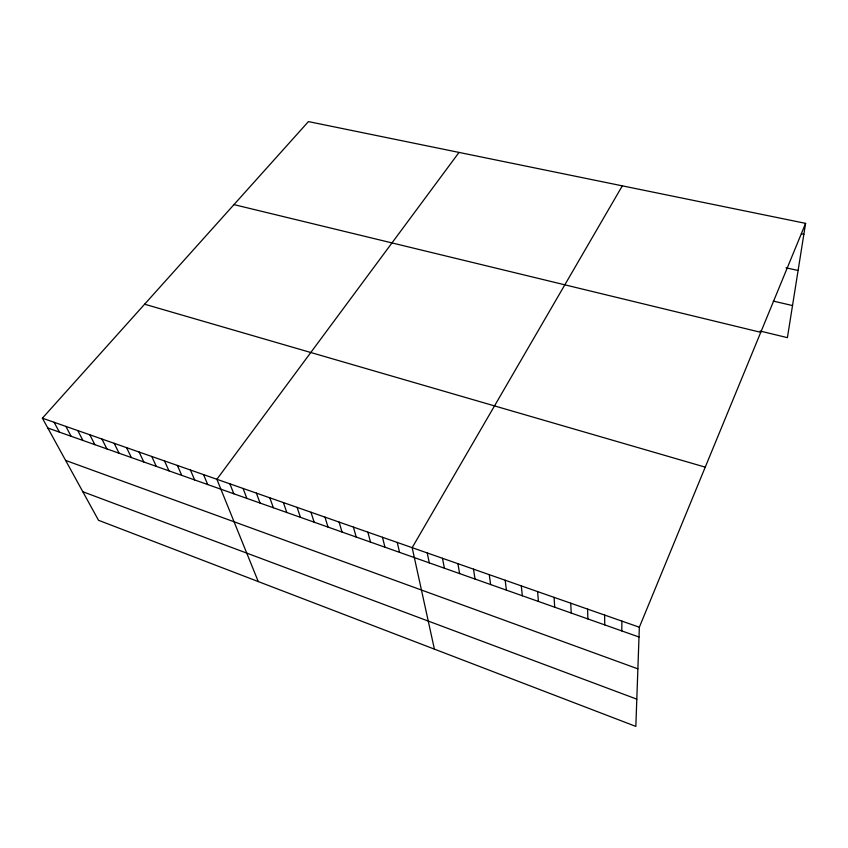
<?xml version="1.0" encoding="UTF-8"?>
<svg xmlns="http://www.w3.org/2000/svg" width="848" height="848" viewBox="0 0 848 848"><rect width="100%" height="100%" fill="white"/><g stroke="black" fill="none" stroke-linecap="round" stroke-linejoin="round"><path stroke-width="1.27" d="M621.764 630.912L621.902 621.118M805.6 223.363L639.35 627.223L635.841 726.407L98.516 520.29L42.4 418.181L308.439 121.593L805.6 223.363L787.41 337.652L760.094 331.038M622.315 185.85L412.17 547.67L434.399 649.133M459.022 152.417L216.876 479.279L258.258 581.558M801.36 233.804L803.851 234.324M786.032 267.82L798.095 270.48M773.281 301.093L792.52 305.556M233.963 204.612L760.751 332.321M144.626 304.209L705.25 467.153M42.4 418.181L639.35 627.223M47.817 428.028L639.01 637.007M65.625 460.432L637.876 668.849M82.828 491.734L636.806 699.155M54.081 422.262L59.402 432.12M65.868 426.396L71.105 436.264M77.772 430.561L82.924 440.441M89.803 434.78L94.859 444.659M101.94 439.031L106.912 448.921M114.204 443.324L119.07 453.214M126.596 447.659L131.366 457.56M139.104 452.037L143.768 461.948M151.739 456.468L156.308 466.379M164.501 460.941L168.964 470.852M177.391 465.446L181.748 475.368M190.418 470.015L194.658 479.936M203.573 474.626L207.707 484.547M229.903 483.837L233.815 493.78M243.079 488.448L246.863 498.391M256.382 493.112L260.05 503.044M269.812 497.818L273.363 507.751M283.391 502.567L286.815 512.51M297.107 507.38L300.404 517.312M310.972 512.224L314.131 522.167M324.975 517.132L328.006 527.074M339.126 522.092L342.02 532.025M353.425 527.096L356.181 537.028M367.873 532.162L370.491 542.095M382.48 537.272L384.95 547.204M397.246 542.444L399.567 552.366M427.254 552.949L429.268 562.871M442.497 558.291L444.363 568.202M457.909 563.687L459.616 573.587M473.502 569.146L475.028 579.046M489.254 574.668L490.621 584.558M505.196 580.244L506.383 590.123M521.308 585.883L522.315 595.762M537.6 591.597L538.427 601.455M554.073 597.363L554.719 607.21M570.746 603.204L571.202 613.04M587.6 609.108L587.865 618.923M604.656 615.076L604.719 624.881"/></g></svg>
